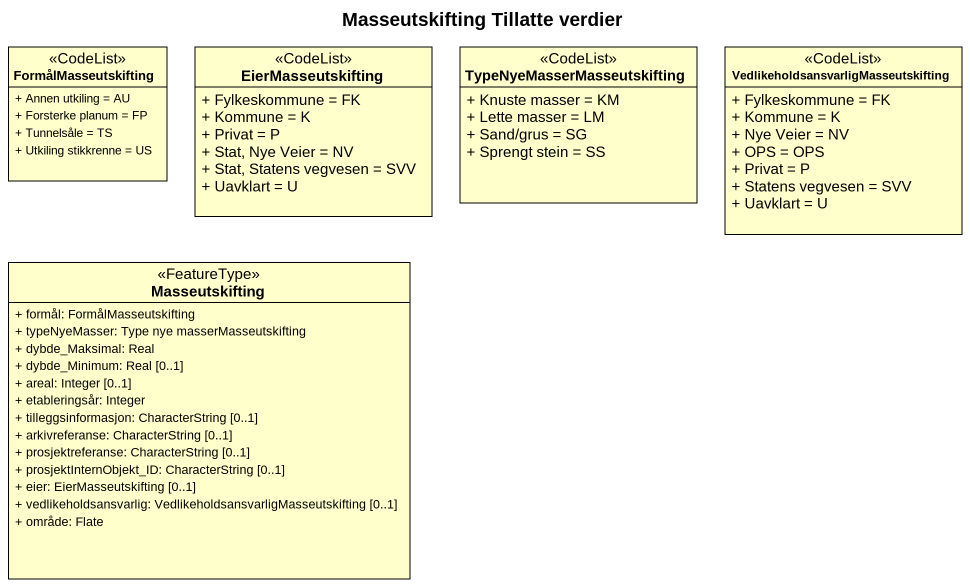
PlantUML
@startuml
title Masseutskifting Tillatte verdier
hide circle
hide empty members
skinparam classAttributeIconSize 0
class FormålMasseutskifting <<CodeList>> {
  + Annen utkiling = AU
  + Forsterke planum = FP
  + Tunnelsåle = TS
  + Utkiling stikkrenne = US
}
class EierMasseutskifting <<CodeList>> {
  + Fylkeskommune = FK
  + Kommune = K
  + Privat = P
  + Stat, Nye Veier = NV
  + Stat, Statens vegvesen = SVV
  + Uavklart = U
}
class TypeNyeMasserMasseutskifting <<CodeList>> {
  + Knuste masser = KM
  + Lette masser = LM
  + Sand/grus = SG
  + Sprengt stein = SS
}
class "VedlikeholdsansvarligMasseutskifting" as VedlikeholdsansvarligMasseut <<CodeList>> {
  + Fylkeskommune = FK
  + Kommune = K
  + Nye Veier = NV
  + OPS = OPS
  + Privat = P
  + Statens vegvesen = SVV
  + Uavklart = U
}
class Masseutskifting <<FeatureType>> {
  + formål: FormålMasseutskifting
  + typeNyeMasser: Type nye masserMasseutskifting
  + dybde_Maksimal: Real
  + dybde_Minimum: Real [0..1]
  + areal: Integer [0..1]
  + etableringsår: Integer
  + tilleggsinformasjon: CharacterString [0..1]
  + arkivreferanse: CharacterString [0..1]
  + prosjektreferanse: CharacterString [0..1]
  + prosjektInternObjekt_ID: CharacterString [0..1]
  + eier: EierMasseutskifting [0..1]
  + vedlikeholdsansvarlig: VedlikeholdsansvarligMasseutskifting [0..1]
  + område: Flate
}
@enduml
